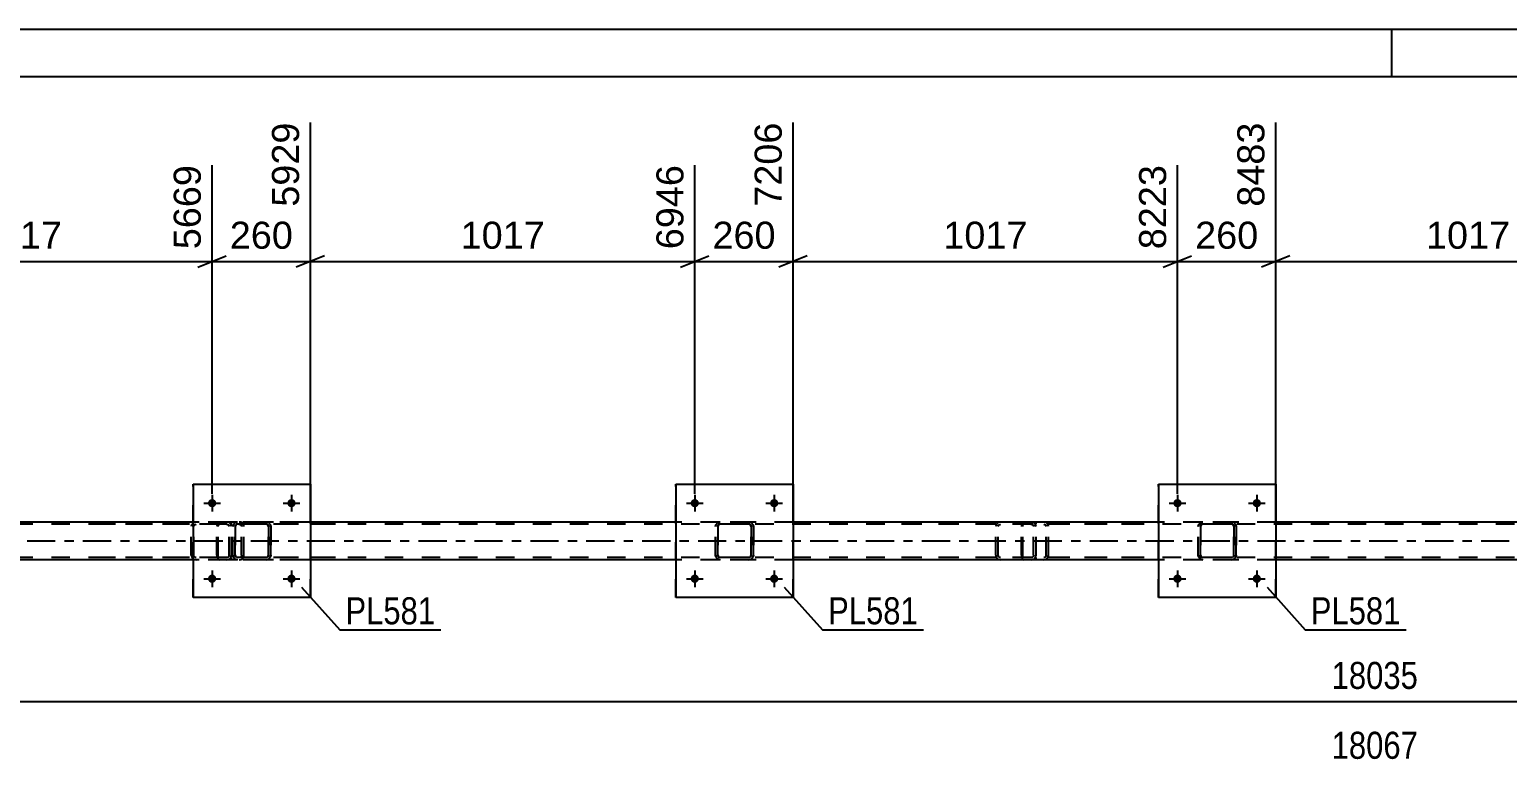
# Model space of a CAD drawing. Header units: millimetres. Extents: x 0 to 841, y 0 to 594.
# Drawn here: x 276.8 to 433.2, y 516.2 to 594 of the extents above; entities that cross this region are included whole.
import ezdxf

# ---------------------------------------------------------------- set-up
doc = ezdxf.new("R2010")
doc.units = ezdxf.units.MM
doc.linetypes.add('DXK_LINE_DOT2', pattern=[3.9198, 1.9599, -1.9599])
doc.linetypes.add('DXK_LINE_DOT3', pattern=[5.9187, 2.979, -0.9799, 0.9799, -0.9799])
doc.styles.add('Arial', font='ARIAL.TTF', dxfattribs={"height": 0.2})
doc.styles.add('Arial Narrow', font='ARIALN.TTF', dxfattribs={"height": 0.2})

# ---------------------------------------------------------------- blocks, each defined once
blk = doc.blocks.new('Unknown-717033707-1135')
at = {"color": 5, "linetype": 'Continuous'}
for p, q in [((841, 594), (0, 594)), ((421, 589), (421, 594)), ((836, 589), (5, 589))]:
    blk.add_line(p, q, dxfattribs=at)
blk = doc.blocks.new('Part-717033707-1673 - 1658')
at = {"color": 7, "linetype": 'DXK_LINE_DOT2'}
for p, q in [((382.84, 541.85), (367.7, 541.85)), ((382.84, 541.61), (367.7, 541.61)), ((379.13, 541.54), (379.09, 541.37)), ((379.09, 538.33), (379.09, 541.37)), ((379.13, 541.56), (379.13, 541.54)), ((379.35, 541.37), (379.37, 541.47)), ((379.35, 538.33), (379.35, 541.37)), ((379.37, 541.47), (379.42, 541.54)), ((379.6, 541.85), (379.41, 541.82)), ((379.42, 541.54), (379.51, 541.6)), ((379.51, 541.6), (379.6, 541.61)), ((383.03, 541.82), (382.84, 541.85)), ((382.84, 541.61), (382.94, 541.6)), ((382.94, 541.6), (383.02, 541.54)), ((383.02, 541.54), (383.08, 541.47)), ((383.08, 541.47), (383.09, 541.37)), ((383.09, 538.33), (383.09, 541.37)), ((383.31, 541.54), (383.31, 541.56)), ((383.35, 541.37), (383.31, 541.54)), ((383.35, 538.33), (383.35, 541.37)), ((382.84, 538.09), (367.7, 538.09)), ((379.09, 538.33), (379.13, 538.15)), ((379.37, 538.24), (379.35, 538.33)), ((379.42, 538.16), (379.37, 538.24)), ((379.51, 538.11), (379.42, 538.16)), ((379.6, 538.09), (379.51, 538.11)), ((382.94, 538.11), (382.84, 538.09)), ((383.02, 538.16), (382.94, 538.11)), ((383.08, 538.24), (383.02, 538.16)), ((383.09, 538.33), (383.08, 538.24)), ((383.31, 538.15), (383.35, 538.33)), ((382.84, 537.85), (367.7, 537.85)), ((379.41, 537.89), (379.6, 537.85)), ((382.84, 537.85), (383.03, 537.89))]:
    blk.add_line(p, q, dxfattribs=at)
for centre, start, end in [((379.58, 541.35), 110.7583, 155.68), ((382.86, 541.35), 24.32, 69.2417), ((379.58, 538.35), 204.32, 249.2417), ((382.86, 538.35), 290.7583, 335.68)]:
    blk.add_arc(centre, 0.496, start, end, dxfattribs=at)
blk = doc.blocks.new('Part-717033707-45613 - 1658')
at = {"color": 2, "linetype": 'Continuous'}
for p, q in [((345.24, 545.85), (345.24, 533.85)), ((345.24, 545.85), (357.64, 545.85)), ((357.64, 545.85), (357.64, 533.85)), ((357.64, 533.85), (345.24, 533.85))]:
    blk.add_line(p, q, dxfattribs=at)
at = {"color": 7, "linetype": 'DXK_LINE_DOT2'}
for p, q in [((345.24, 533.85), (345.24, 545.85)), ((357.64, 533.85), (357.64, 545.85))]:
    blk.add_line(p, q, dxfattribs=at)
blk = doc.blocks.new('Part-717033707-1674 - 1658')
at = {"color": 7, "linetype": 'DXK_LINE_DOT2'}
for p, q in [((297.7, 541.85), (282.57, 541.85)), ((297.7, 541.61), (282.57, 541.61)), ((293.99, 541.54), (293.96, 541.37)), ((293.96, 538.33), (293.96, 541.37)), ((294, 541.56), (293.99, 541.54)), ((294.21, 541.37), (294.23, 541.47)), ((294.21, 538.33), (294.21, 541.37)), ((294.23, 541.47), (294.29, 541.54)), ((294.47, 541.85), (294.27, 541.82)), ((294.29, 541.54), (294.37, 541.6)), ((294.37, 541.6), (294.47, 541.61)), ((297.9, 541.82), (297.7, 541.85)), ((297.7, 541.61), (297.8, 541.6)), ((297.8, 541.6), (297.89, 541.54)), ((297.89, 541.54), (297.94, 541.47)), ((297.94, 541.47), (297.96, 541.37)), ((297.96, 538.33), (297.96, 541.37)), ((298.22, 541.37), (298.18, 541.56)), ((298.22, 538.33), (298.22, 541.37)), ((297.7, 538.09), (282.57, 538.09)), ((293.96, 538.33), (294, 538.15)), ((294.23, 538.24), (294.21, 538.33)), ((294.29, 538.16), (294.23, 538.24)), ((294.37, 538.11), (294.29, 538.16)), ((294.47, 538.09), (294.37, 538.11)), ((297.8, 538.11), (297.7, 538.09)), ((297.89, 538.16), (297.8, 538.11)), ((297.94, 538.24), (297.89, 538.16)), ((297.96, 538.33), (297.94, 538.24)), ((298.18, 538.15), (298.22, 538.33)), ((297.7, 537.85), (282.57, 537.85)), ((294.27, 537.89), (294.47, 537.85)), ((297.7, 537.85), (297.9, 537.89))]:
    blk.add_line(p, q, dxfattribs=at)
for centre, start, end in [((294.45, 541.35), 110.7583, 155.68), ((297.72, 541.35), 24.32, 69.2417), ((294.45, 538.35), 204.32, 249.2417), ((297.72, 538.35), 290.7583, 335.68)]:
    blk.add_arc(centre, 0.496, start, end, dxfattribs=at)
blk = doc.blocks.new('Part-717033707-45631 - 1658')
at = {"color": 2, "linetype": 'Continuous'}
for p, q in [((294.16, 545.85), (294.16, 533.85)), ((294.16, 545.85), (306.56, 545.85)), ((306.56, 545.85), (306.56, 533.85)), ((306.56, 533.85), (294.16, 533.85))]:
    blk.add_line(p, q, dxfattribs=at)
at = {"color": 7, "linetype": 'DXK_LINE_DOT2'}
for p, q in [((294.16, 533.85), (294.16, 545.85)), ((306.56, 533.85), (306.56, 545.85))]:
    blk.add_line(p, q, dxfattribs=at)
blk = doc.blocks.new('Part-717033707-1693 - 1658')
at = {"color": 7, "linetype": 'DXK_LINE_DOT2'}
for p, q in [((381.82, 541.56), (381.8, 541.37)), ((381.8, 538.33), (381.8, 541.37)), ((381.88, 541.71), (381.82, 541.56)), ((381.97, 541.82), (381.88, 541.71)), ((381.94, 541.37), (381.95, 541.47)), ((381.94, 538.33), (381.94, 541.37)), ((381.95, 541.47), (381.98, 541.54)), ((382.07, 541.85), (381.97, 541.82)), ((381.98, 541.54), (382.02, 541.6)), ((382.02, 541.6), (382.07, 541.61)), ((394.36, 541.85), (382.07, 541.85)), ((394.36, 541.61), (382.07, 541.61)), ((383.35, 541.61), (383.35, 541.85)), ((384.36, 541.82), (384.17, 541.85)), ((384.17, 541.61), (384.26, 541.6)), ((384.26, 541.6), (384.34, 541.54)), ((384.34, 541.54), (384.4, 541.47)), ((384.4, 541.47), (384.42, 541.37)), ((384.42, 538.33), (384.42, 541.37)), ((384.63, 541.54), (384.63, 541.56)), ((384.67, 541.37), (384.63, 541.54)), ((384.67, 538.33), (384.67, 541.37)), ((381.8, 538.33), (381.82, 538.15)), ((381.82, 538.15), (381.88, 537.99)), ((381.95, 538.24), (381.94, 538.33)), ((381.98, 538.16), (381.95, 538.24)), ((382.02, 538.11), (381.98, 538.16)), ((382.07, 538.09), (382.02, 538.11)), ((394.36, 538.09), (382.07, 538.09)), ((383.35, 537.85), (383.35, 538.09)), ((384.26, 538.11), (384.17, 538.09)), ((384.34, 538.16), (384.26, 538.11)), ((384.4, 538.24), (384.34, 538.16)), ((384.42, 538.33), (384.4, 538.24)), ((384.63, 538.15), (384.67, 538.33)), ((381.88, 537.99), (381.97, 537.89)), ((381.97, 537.89), (382.07, 537.85)), ((394.36, 537.85), (382.07, 537.85)), ((384.17, 537.85), (384.36, 537.89))]:
    blk.add_line(p, q, dxfattribs=at)
for centre, start, end in [((384.18, 541.36), 23.8494, 68.8059), ((384.18, 538.35), 291.1941, 336.1506)]:
    blk.add_arc(centre, 0.492, start, end, dxfattribs=at)
blk = doc.blocks.new('Part-717033707-1694 - 1658')
at = {"color": 7, "linetype": 'DXK_LINE_DOT2'}
for p, q in [((296.69, 541.56), (296.67, 541.37)), ((296.67, 538.33), (296.67, 541.37)), ((296.75, 541.71), (296.69, 541.56)), ((296.84, 541.82), (296.75, 541.71)), ((296.8, 541.37), (296.81, 541.47)), ((296.8, 538.33), (296.8, 541.37)), ((296.81, 541.47), (296.84, 541.54)), ((296.94, 541.85), (296.84, 541.82)), ((296.84, 541.54), (296.89, 541.6)), ((296.89, 541.6), (296.94, 541.61)), ((309.22, 541.85), (296.94, 541.85)), ((309.22, 541.61), (296.94, 541.61)), ((298.22, 541.61), (298.22, 541.85)), ((299.22, 541.82), (299.03, 541.85)), ((299.03, 541.61), (299.13, 541.6)), ((299.13, 541.6), (299.21, 541.54)), ((299.21, 541.54), (299.26, 541.47)), ((299.26, 541.47), (299.28, 541.37)), ((299.28, 538.33), (299.28, 541.37)), ((299.53, 541.37), (299.5, 541.56)), ((299.53, 538.33), (299.53, 541.37)), ((296.67, 538.33), (296.69, 538.15)), ((296.69, 538.15), (296.75, 537.99)), ((296.81, 538.24), (296.8, 538.33)), ((296.84, 538.16), (296.81, 538.24)), ((296.89, 538.11), (296.84, 538.16)), ((296.94, 538.09), (296.89, 538.11)), ((309.22, 538.09), (296.94, 538.09)), ((298.22, 537.85), (298.22, 538.09)), ((299.13, 538.11), (299.03, 538.09)), ((299.21, 538.16), (299.13, 538.11)), ((299.26, 538.24), (299.21, 538.16)), ((299.28, 538.33), (299.26, 538.24)), ((299.5, 538.15), (299.53, 538.33)), ((296.75, 537.99), (296.84, 537.89)), ((296.84, 537.89), (296.94, 537.85)), ((309.22, 537.85), (296.94, 537.85)), ((299.03, 537.85), (299.22, 537.89))]:
    blk.add_line(p, q, dxfattribs=at)
for centre, start, end in [((299.05, 541.36), 23.8494, 68.8059), ((299.05, 538.35), 291.1941, 336.1506)]:
    blk.add_arc(centre, 0.492, start, end, dxfattribs=at)
blk = doc.blocks.new('Part-717033707-1778 - 1658')
at = {"color": 7, "linetype": 'DXK_LINE_DOT2'}
for p, q in [((731.89, 541.61), (69.42, 541.61)), ((306.56, 541.85), (294.16, 541.85)), ((357.64, 541.85), (345.24, 541.85)), ((408.72, 541.85), (396.32, 541.85)), ((731.89, 538.09), (69.42, 538.09)), ((306.56, 537.85), (294.16, 537.85)), ((357.64, 537.85), (345.24, 537.85)), ((408.72, 537.85), (396.32, 537.85))]:
    blk.add_line(p, q, dxfattribs=at)
at = {"color": 2, "linetype": 'Continuous'}
for p, q in [((294.16, 541.85), (255.48, 541.85)), ((345.24, 541.85), (306.56, 541.85)), ((396.32, 541.85), (357.64, 541.85)), ((447.4, 541.85), (408.72, 541.85)), ((294.16, 537.85), (255.48, 537.85)), ((345.24, 537.85), (306.56, 537.85)), ((396.32, 537.85), (357.64, 537.85)), ((447.4, 537.85), (408.72, 537.85))]:
    blk.add_line(p, q, dxfattribs=at)
at = {"color": 7, "linetype": 'DXK_LINE_DOT3'}
blk.add_line((69.42, 539.85), (731.89, 539.85), dxfattribs=at)
blk = doc.blocks.new('Part-717033707-45630 - 1658')
at = {"color": 7, "linetype": 'DXK_LINE_DOT2'}
for p, q in [((298.36, 541.37), (298.4, 541.56)), ((298.4, 541.56), (298.36, 541.37)), ((298.36, 538.33), (298.36, 541.37)), ((298.36, 541.37), (298.36, 541.37)), ((298.36, 538.33), (298.36, 541.37)), ((298.6, 541.37), (298.62, 541.46)), ((298.62, 541.46), (298.6, 541.37)), ((298.6, 538.33), (298.6, 541.37)), ((298.6, 541.37), (298.6, 541.37)), ((298.6, 541.37), (298.6, 538.33)), ((298.62, 541.46), (298.67, 541.54)), ((298.67, 541.54), (298.62, 541.46)), ((298.66, 541.82), (298.84, 541.85)), ((298.84, 541.85), (298.66, 541.82)), ((298.75, 541.59), (298.67, 541.54)), ((298.84, 541.61), (298.75, 541.59)), ((301.88, 541.85), (298.84, 541.85)), ((301.88, 541.61), (298.84, 541.61)), ((301.88, 541.85), (302.07, 541.82)), ((302.07, 541.82), (301.88, 541.85)), ((301.97, 541.59), (301.88, 541.61)), ((301.97, 541.59), (302.05, 541.54)), ((302.05, 541.54), (302.1, 541.46)), ((302.1, 541.46), (302.05, 541.54)), ((302.1, 541.46), (302.12, 541.37)), ((302.12, 541.37), (302.1, 541.46)), ((302.12, 538.33), (302.12, 541.37)), ((302.12, 541.37), (302.12, 541.37)), ((302.12, 541.37), (302.12, 538.33)), ((302.33, 541.56), (302.36, 541.37)), ((302.36, 541.37), (302.33, 541.56)), ((302.36, 538.33), (302.36, 541.37)), ((302.36, 541.37), (302.36, 541.37)), ((302.36, 541.37), (302.36, 538.33)), ((298.36, 538.33), (298.36, 538.33)), ((298.4, 538.15), (298.36, 538.33)), ((298.36, 538.33), (298.4, 538.15)), ((298.6, 538.33), (298.6, 538.33)), ((298.62, 538.24), (298.6, 538.33)), ((298.6, 538.33), (298.62, 538.24)), ((298.67, 538.16), (298.62, 538.24)), ((298.62, 538.24), (298.67, 538.16)), ((298.75, 538.11), (298.67, 538.16)), ((298.84, 538.09), (298.75, 538.11)), ((301.88, 538.09), (298.84, 538.09)), ((301.97, 538.11), (301.88, 538.09)), ((302.05, 538.16), (301.97, 538.11)), ((302.1, 538.24), (302.05, 538.16)), ((302.05, 538.16), (302.1, 538.24)), ((302.12, 538.33), (302.1, 538.24)), ((302.1, 538.24), (302.12, 538.33)), ((302.12, 538.33), (302.12, 538.33)), ((302.36, 538.33), (302.33, 538.15)), ((302.33, 538.15), (302.36, 538.33)), ((302.36, 538.33), (302.36, 538.33)), ((298.84, 537.85), (298.66, 537.89)), ((298.66, 537.89), (298.84, 537.85)), ((301.88, 537.85), (298.84, 537.85)), ((302.07, 537.89), (301.88, 537.85)), ((301.88, 537.85), (302.07, 537.89))]:
    blk.add_line(p, q, dxfattribs=at)
at = {"color": 7, "linetype": 'DXK_LINE_DOT3'}
blk.add_line((300.36, 539.85), (300.36, 539.85), dxfattribs=at)
at = {"color": 7, "linetype": 'DXK_LINE_DOT2'}
for centre, start, end in [((298.84, 541.37), 112.5, 157.5), ((298.84, 541.37), 112.5, 157.5), ((301.88, 541.37), 22.5, 67.5), ((301.88, 541.37), 22.5, 67.5), ((298.84, 538.33), 202.5, 247.5), ((298.84, 538.33), 202.5, 247.5), ((301.88, 538.33), 292.5, 337.5), ((301.88, 538.33), 292.5, 337.5)]:
    blk.add_arc(centre, 0.48, start, end, dxfattribs=at)
blk = doc.blocks.new('Bolt-717033707-45641 - 1658')
at = {"linetype": 'Continuous'}
for points in [[(347.68, 535.85, -1), (346.8, 535.85, -1)], [(356.08, 535.85, -1), (355.2, 535.85, -1)]]:
    blk.add_hatch(color=1, dxfattribs=at).paths.add_polyline_path(points)
at = {"color": 1, "linetype": 'Continuous'}
for p, q in [((347.24, 536.73), (347.24, 534.97)), ((355.64, 536.73), (355.64, 534.97)), ((346.36, 535.85), (348.12, 535.85)), ((354.76, 535.85), (356.52, 535.85))]:
    blk.add_line(p, q, dxfattribs=at)
blk = doc.blocks.new('Part-717033707-45612 - 1658')
at = {"color": 7, "linetype": 'DXK_LINE_DOT2'}
for p, q in [((349.44, 541.37), (349.48, 541.56)), ((349.48, 541.56), (349.44, 541.37)), ((349.44, 538.33), (349.44, 541.37)), ((349.44, 541.37), (349.44, 541.37)), ((349.44, 538.33), (349.44, 541.37)), ((349.68, 541.37), (349.7, 541.46)), ((349.7, 541.46), (349.68, 541.37)), ((349.68, 538.33), (349.68, 541.37)), ((349.68, 541.37), (349.68, 541.37)), ((349.68, 541.37), (349.68, 538.33)), ((349.7, 541.46), (349.75, 541.54)), ((349.75, 541.54), (349.7, 541.46)), ((349.74, 541.82), (349.92, 541.85)), ((349.92, 541.85), (349.74, 541.82)), ((349.83, 541.59), (349.75, 541.54)), ((349.92, 541.61), (349.83, 541.59)), ((352.96, 541.85), (349.92, 541.85)), ((352.96, 541.61), (349.92, 541.61)), ((352.96, 541.85), (353.15, 541.82)), ((353.15, 541.82), (352.96, 541.85)), ((353.05, 541.59), (352.96, 541.61)), ((353.05, 541.59), (353.13, 541.54)), ((353.13, 541.54), (353.18, 541.46)), ((353.18, 541.46), (353.13, 541.54)), ((353.18, 541.46), (353.2, 541.37)), ((353.2, 541.37), (353.18, 541.46)), ((353.2, 538.33), (353.2, 541.37)), ((353.2, 541.37), (353.2, 541.37)), ((353.2, 541.37), (353.2, 538.33)), ((353.41, 541.56), (353.44, 541.37)), ((353.44, 541.37), (353.41, 541.56)), ((353.44, 538.33), (353.44, 541.37)), ((353.44, 541.37), (353.44, 541.37)), ((353.44, 541.37), (353.44, 538.33)), ((349.44, 538.33), (349.44, 538.33)), ((349.48, 538.15), (349.44, 538.33)), ((349.44, 538.33), (349.48, 538.15)), ((349.68, 538.33), (349.68, 538.33)), ((349.7, 538.24), (349.68, 538.33)), ((349.68, 538.33), (349.7, 538.24)), ((349.75, 538.16), (349.7, 538.24)), ((349.7, 538.24), (349.75, 538.16)), ((349.83, 538.11), (349.75, 538.16)), ((349.92, 538.09), (349.83, 538.11)), ((352.96, 538.09), (349.92, 538.09)), ((353.05, 538.11), (352.96, 538.09)), ((353.13, 538.16), (353.05, 538.11)), ((353.18, 538.24), (353.13, 538.16)), ((353.13, 538.16), (353.18, 538.24)), ((353.2, 538.33), (353.18, 538.24)), ((353.18, 538.24), (353.2, 538.33)), ((353.2, 538.33), (353.2, 538.33)), ((353.44, 538.33), (353.41, 538.15)), ((353.41, 538.15), (353.44, 538.33)), ((353.44, 538.33), (353.44, 538.33)), ((349.92, 537.85), (349.74, 537.89)), ((349.74, 537.89), (349.92, 537.85)), ((352.96, 537.85), (349.92, 537.85)), ((353.15, 537.89), (352.96, 537.85)), ((352.96, 537.85), (353.15, 537.89))]:
    blk.add_line(p, q, dxfattribs=at)
at = {"color": 7, "linetype": 'DXK_LINE_DOT3'}
blk.add_line((351.44, 539.85), (351.44, 539.85), dxfattribs=at)
at = {"color": 7, "linetype": 'DXK_LINE_DOT2'}
for centre, start, end in [((349.92, 541.37), 112.5, 157.5), ((349.92, 541.37), 112.5, 157.5), ((352.96, 541.37), 22.5, 67.5), ((352.96, 541.37), 22.5, 67.5), ((349.92, 538.33), 202.5, 247.5), ((349.92, 538.33), 202.5, 247.5), ((352.96, 538.33), 292.5, 337.5), ((352.96, 538.33), 292.5, 337.5)]:
    blk.add_arc(centre, 0.48, start, end, dxfattribs=at)
blk = doc.blocks.new('Part-717033707-45614 - 1658')
at = {"color": 7, "linetype": 'DXK_LINE_DOT2'}
for p, q in [((400.52, 541.37), (400.56, 541.56)), ((400.56, 541.56), (400.52, 541.37)), ((400.52, 538.33), (400.52, 541.37)), ((400.52, 541.37), (400.52, 541.37)), ((400.52, 538.33), (400.52, 541.37)), ((400.76, 541.37), (400.78, 541.46)), ((400.78, 541.46), (400.76, 541.37)), ((400.76, 538.33), (400.76, 541.37)), ((400.76, 541.37), (400.76, 541.37)), ((400.76, 541.37), (400.76, 538.33)), ((400.78, 541.46), (400.83, 541.54)), ((400.83, 541.54), (400.78, 541.46)), ((400.82, 541.82), (401, 541.85)), ((401, 541.85), (400.82, 541.82)), ((400.91, 541.59), (400.83, 541.54)), ((401, 541.61), (400.91, 541.59)), ((404.04, 541.85), (401, 541.85)), ((404.04, 541.61), (401, 541.61)), ((404.04, 541.85), (404.23, 541.82)), ((404.23, 541.82), (404.04, 541.85)), ((404.14, 541.59), (404.04, 541.61)), ((404.14, 541.59), (404.21, 541.54)), ((404.21, 541.54), (404.27, 541.46)), ((404.27, 541.46), (404.21, 541.54)), ((404.27, 541.46), (404.28, 541.37)), ((404.28, 541.37), (404.27, 541.46)), ((404.28, 538.33), (404.28, 541.37)), ((404.28, 541.37), (404.28, 541.37)), ((404.28, 541.37), (404.28, 538.33)), ((404.49, 541.56), (404.52, 541.37)), ((404.52, 541.37), (404.49, 541.56)), ((404.52, 538.33), (404.52, 541.37)), ((404.52, 541.37), (404.52, 541.37)), ((404.52, 541.37), (404.52, 538.33)), ((400.52, 538.33), (400.52, 538.33)), ((400.56, 538.15), (400.52, 538.33)), ((400.52, 538.33), (400.56, 538.15)), ((400.76, 538.33), (400.76, 538.33)), ((400.78, 538.24), (400.76, 538.33)), ((400.76, 538.33), (400.78, 538.24)), ((400.83, 538.16), (400.78, 538.24)), ((400.78, 538.24), (400.83, 538.16)), ((400.91, 538.11), (400.83, 538.16)), ((401, 538.09), (400.91, 538.11)), ((404.04, 538.09), (401, 538.09)), ((404.14, 538.11), (404.04, 538.09)), ((404.21, 538.16), (404.14, 538.11)), ((404.27, 538.24), (404.21, 538.16)), ((404.21, 538.16), (404.27, 538.24)), ((404.28, 538.33), (404.27, 538.24)), ((404.27, 538.24), (404.28, 538.33)), ((404.28, 538.33), (404.28, 538.33)), ((404.52, 538.33), (404.49, 538.15)), ((404.49, 538.15), (404.52, 538.33)), ((404.52, 538.33), (404.52, 538.33)), ((401, 537.85), (400.82, 537.89)), ((400.82, 537.89), (401, 537.85)), ((404.04, 537.85), (401, 537.85)), ((404.23, 537.89), (404.04, 537.85)), ((404.04, 537.85), (404.23, 537.89))]:
    blk.add_line(p, q, dxfattribs=at)
at = {"color": 7, "linetype": 'DXK_LINE_DOT3'}
blk.add_line((402.52, 539.85), (402.52, 539.85), dxfattribs=at)
at = {"color": 7, "linetype": 'DXK_LINE_DOT2'}
for centre, start, end in [((401, 541.37), 112.5, 157.5), ((401, 541.37), 112.5, 157.5), ((404.04, 541.37), 22.5, 67.5), ((404.04, 541.37), 22.5, 67.5), ((401, 538.33), 202.5, 247.5), ((401, 538.33), 202.5, 247.5), ((404.04, 538.33), 292.5, 337.5), ((404.04, 538.33), 292.5, 337.5)]:
    blk.add_arc(centre, 0.48, start, end, dxfattribs=at)
blk = doc.blocks.new('Part-717033707-45615 - 1658')
at = {"color": 2, "linetype": 'Continuous'}
for p, q in [((396.32, 545.85), (396.32, 533.85)), ((396.32, 545.85), (408.72, 545.85)), ((408.72, 545.85), (408.72, 533.85)), ((408.72, 533.85), (396.32, 533.85))]:
    blk.add_line(p, q, dxfattribs=at)
at = {"color": 7, "linetype": 'DXK_LINE_DOT2'}
for p, q in [((396.32, 533.85), (396.32, 545.85)), ((408.72, 533.85), (408.72, 545.85))]:
    blk.add_line(p, q, dxfattribs=at)
blk = doc.blocks.new('Bolt-717033707-45642 - 1658')
at = {"linetype": 'Continuous'}
for points in [[(347.68, 543.85, -1), (346.8, 543.85, -1)], [(356.08, 543.85, -1), (355.2, 543.85, -1)]]:
    blk.add_hatch(color=1, dxfattribs=at).paths.add_polyline_path(points)
at = {"color": 1, "linetype": 'Continuous'}
for p, q in [((347.24, 544.73), (347.24, 542.97)), ((355.64, 544.73), (355.64, 542.97)), ((346.36, 543.85), (348.12, 543.85)), ((354.76, 543.85), (356.52, 543.85))]:
    blk.add_line(p, q, dxfattribs=at)
blk = doc.blocks.new('Bolt-717033707-45643 - 1658')
at = {"linetype": 'Continuous'}
for points in [[(398.76, 535.85, -1), (397.88, 535.85, -1)], [(407.16, 535.85, -1), (406.28, 535.85, -1)]]:
    blk.add_hatch(color=1, dxfattribs=at).paths.add_polyline_path(points)
at = {"color": 1, "linetype": 'Continuous'}
for p, q in [((398.32, 536.73), (398.32, 534.97)), ((406.72, 536.73), (406.72, 534.97)), ((397.44, 535.85), (399.2, 535.85)), ((405.84, 535.85), (407.6, 535.85))]:
    blk.add_line(p, q, dxfattribs=at)
blk = doc.blocks.new('Bolt-717033707-45644 - 1658')
at = {"linetype": 'Continuous'}
for points in [[(398.76, 543.85, -1), (397.88, 543.85, -1)], [(407.16, 543.85, -1), (406.28, 543.85, -1)]]:
    blk.add_hatch(color=1, dxfattribs=at).paths.add_polyline_path(points)
at = {"color": 1, "linetype": 'Continuous'}
for p, q in [((398.32, 544.73), (398.32, 542.97)), ((406.72, 544.73), (406.72, 542.97)), ((397.44, 543.85), (399.2, 543.85)), ((405.84, 543.85), (407.6, 543.85))]:
    blk.add_line(p, q, dxfattribs=at)
blk = doc.blocks.new('Bolt-717033707-45659 - 1658')
at = {"linetype": 'Continuous'}
for points in [[(296.6, 535.85, -1), (295.72, 535.85, -1)], [(305, 535.85, -1), (304.12, 535.85, -1)]]:
    blk.add_hatch(color=1, dxfattribs=at).paths.add_polyline_path(points)
at = {"color": 1, "linetype": 'Continuous'}
for p, q in [((296.16, 536.73), (296.16, 534.97)), ((304.56, 536.73), (304.56, 534.97)), ((295.28, 535.85), (297.04, 535.85)), ((303.68, 535.85), (305.44, 535.85))]:
    blk.add_line(p, q, dxfattribs=at)
blk = doc.blocks.new('Bolt-717033707-45660 - 1658')
at = {"linetype": 'Continuous'}
for points in [[(296.6, 543.85, -1), (295.72, 543.85, -1)], [(305, 543.85, -1), (304.12, 543.85, -1)]]:
    blk.add_hatch(color=1, dxfattribs=at).paths.add_polyline_path(points)
at = {"color": 1, "linetype": 'Continuous'}
for p, q in [((296.16, 544.73), (296.16, 542.97)), ((304.56, 544.73), (304.56, 542.97)), ((295.28, 543.85), (297.04, 543.85)), ((303.68, 543.85), (305.44, 543.85))]:
    blk.add_line(p, q, dxfattribs=at)
blk = doc.blocks.new('StraightDimension-717033707-1838 - 1658')
at = {"color": 0}
blk.add_wipeout([(424.38, 516.18), (424.38, 520.38), (414.04, 520.38), (414.04, 516.18)], dxfattribs=at)
at = {"color": 3, "style": 'Arial Narrow'}
blk.add_text('18067', height=2.863, dxfattribs=at).set_placement((414.64, 516.78))
blk = doc.blocks.new('StraightDimension-717033707-45758 - 1658')
at = {"color": 7, "linetype": 'Continuous'}
blk.add_line((69.42, 522.83), (769.01, 522.83), dxfattribs=at)
at = {"color": 0}
blk.add_wipeout([(424.38, 523.58), (424.38, 527.78), (414.04, 527.78), (414.04, 523.58)], dxfattribs=at)
at = {"color": 3, "style": 'Arial Narrow'}
blk.add_text('18035', height=2.863, dxfattribs=at).set_placement((414.64, 524.18))
blk = doc.blocks.new('StraightDimension-717033707-50562 - 1658')
at = {"color": 7, "linetype": 'Continuous'}
for p, q in [((408.72, 542.85), (408.72, 584.14)), ((449.4, 544.85), (449.4, 579.64)), ((410.22, 570.04), (407.22, 568.84)), ((408.72, 569.44), (449.4, 569.44)), ((447.9, 568.84), (450.9, 570.04))]:
    blk.add_line(p, q, dxfattribs=at)
at = {"color": 0, "linetype": 'Continuous'}
blk.add_wipeout([(448.8, 580.24), (444.6, 580.24), (444.6, 570.14), (448.8, 570.14)], dxfattribs=at)
at = {"color": 0}
blk.add_wipeout([(434.11, 570.19), (434.11, 574.39), (424.02, 574.39), (424.02, 570.19)], dxfattribs=at)
at = {"color": 3, "linetype": 'Continuous', "style": 'Arial'}
blk.add_text('9500', height=2.865, rotation=90.0002, dxfattribs=at).set_placement((448.2, 570.74))
at = {"color": 3, "style": 'Arial'}
blk.add_text('1017', height=2.865, dxfattribs=at).set_placement((424.62, 570.79))
blk = doc.blocks.new('StraightDimension-717033707-50563 - 1658')
at = {"color": 7, "linetype": 'Continuous'}
for p, q in [((408.72, 542.85), (408.72, 584.14)), ((398.32, 544.85), (398.32, 579.64)), ((396.82, 568.84), (399.82, 570.04)), ((398.32, 569.44), (408.72, 569.44)), ((410.22, 570.04), (407.22, 568.84))]:
    blk.add_line(p, q, dxfattribs=at)
at = {"color": 0}
blk.add_wipeout([(407.46, 570.19), (407.46, 574.39), (399.59, 574.39), (399.59, 570.19)], dxfattribs=at)
at = {"color": 3, "style": 'Arial'}
blk.add_text('260', height=2.865, dxfattribs=at).set_placement((400.19, 570.79))
at = {"color": 0, "linetype": 'Continuous'}
blk.add_wipeout([(408.12, 584.74), (403.92, 584.74), (403.92, 574.64), (408.12, 574.64)], dxfattribs=at)
at = {"color": 3, "linetype": 'Continuous', "style": 'Arial'}
blk.add_text('8483', height=2.865, rotation=90.0002, dxfattribs=at).set_placement((407.52, 575.24))
blk = doc.blocks.new('StraightDimension-717033707-50564 - 1658')
at = {"color": 7, "linetype": 'Continuous'}
for p, q in [((357.64, 542.85), (357.64, 584.14)), ((398.32, 544.85), (398.32, 579.64)), ((359.14, 570.04), (356.14, 568.84)), ((357.64, 569.44), (398.32, 569.44)), ((396.82, 568.84), (399.82, 570.04))]:
    blk.add_line(p, q, dxfattribs=at)
at = {"color": 0, "linetype": 'Continuous'}
blk.add_wipeout([(397.72, 580.24), (393.52, 580.24), (393.52, 570.14), (397.72, 570.14)], dxfattribs=at)
at = {"color": 0}
blk.add_wipeout([(383.03, 570.19), (383.03, 574.39), (372.94, 574.39), (372.94, 570.19)], dxfattribs=at)
at = {"color": 3, "linetype": 'Continuous', "style": 'Arial'}
blk.add_text('8223', height=2.865, rotation=90.0002, dxfattribs=at).set_placement((397.12, 570.74))
at = {"color": 3, "style": 'Arial'}
blk.add_text('1017', height=2.865, dxfattribs=at).set_placement((373.54, 570.79))
blk = doc.blocks.new('StraightDimension-717033707-50565 - 1658')
at = {"color": 7, "linetype": 'Continuous'}
for p, q in [((357.64, 542.85), (357.64, 584.14)), ((347.24, 544.85), (347.24, 579.64)), ((345.74, 568.84), (348.74, 570.04)), ((347.24, 569.44), (357.64, 569.44)), ((359.14, 570.04), (356.14, 568.84))]:
    blk.add_line(p, q, dxfattribs=at)
at = {"color": 0}
blk.add_wipeout([(356.38, 570.19), (356.38, 574.39), (348.51, 574.39), (348.51, 570.19)], dxfattribs=at)
at = {"color": 3, "style": 'Arial'}
blk.add_text('260', height=2.865, dxfattribs=at).set_placement((349.11, 570.79))
at = {"color": 0, "linetype": 'Continuous'}
blk.add_wipeout([(357.04, 584.74), (352.84, 584.74), (352.84, 574.64), (357.04, 574.64)], dxfattribs=at)
at = {"color": 3, "linetype": 'Continuous', "style": 'Arial'}
blk.add_text('7206', height=2.865, rotation=90.0002, dxfattribs=at).set_placement((356.44, 575.24))
blk = doc.blocks.new('StraightDimension-717033707-50566 - 1658')
at = {"color": 7, "linetype": 'Continuous'}
for p, q in [((306.56, 542.85), (306.56, 584.14)), ((347.24, 544.85), (347.24, 579.64)), ((308.06, 570.04), (305.06, 568.84)), ((306.56, 569.44), (347.24, 569.44)), ((345.74, 568.84), (348.74, 570.04))]:
    blk.add_line(p, q, dxfattribs=at)
at = {"color": 0, "linetype": 'Continuous'}
blk.add_wipeout([(346.64, 580.24), (342.44, 580.24), (342.44, 570.14), (346.64, 570.14)], dxfattribs=at)
at = {"color": 0}
blk.add_wipeout([(331.95, 570.19), (331.95, 574.39), (321.86, 574.39), (321.86, 570.19)], dxfattribs=at)
at = {"color": 3, "linetype": 'Continuous', "style": 'Arial'}
blk.add_text('6946', height=2.865, rotation=90.0002, dxfattribs=at).set_placement((346.04, 570.74))
at = {"color": 3, "style": 'Arial'}
blk.add_text('1017', height=2.865, dxfattribs=at).set_placement((322.46, 570.79))
blk = doc.blocks.new('StraightDimension-717033707-50567 - 1658')
at = {"color": 7, "linetype": 'Continuous'}
for p, q in [((306.56, 542.85), (306.56, 584.14)), ((296.16, 544.85), (296.16, 579.64)), ((294.66, 568.84), (297.66, 570.04)), ((296.16, 569.44), (306.56, 569.44)), ((308.06, 570.04), (305.06, 568.84))]:
    blk.add_line(p, q, dxfattribs=at)
at = {"color": 0}
blk.add_wipeout([(305.3, 570.19), (305.3, 574.39), (297.43, 574.39), (297.43, 570.19)], dxfattribs=at)
at = {"color": 3, "style": 'Arial'}
blk.add_text('260', height=2.865, dxfattribs=at).set_placement((298.03, 570.79))
at = {"color": 0, "linetype": 'Continuous'}
blk.add_wipeout([(305.96, 584.74), (301.76, 584.74), (301.76, 574.64), (305.96, 574.64)], dxfattribs=at)
at = {"color": 3, "linetype": 'Continuous', "style": 'Arial'}
blk.add_text('5929', height=2.865, rotation=90.0002, dxfattribs=at).set_placement((305.36, 575.24))
blk = doc.blocks.new('StraightDimension-717033707-50568 - 1658')
at = {"color": 7, "linetype": 'Continuous'}
for p, q in [((255.48, 542.85), (255.48, 584.14)), ((296.16, 544.85), (296.16, 579.64)), ((256.98, 570.04), (253.98, 568.84)), ((255.48, 569.44), (296.16, 569.44)), ((294.66, 568.84), (297.66, 570.04))]:
    blk.add_line(p, q, dxfattribs=at)
at = {"color": 0, "linetype": 'Continuous'}
blk.add_wipeout([(295.56, 580.24), (291.36, 580.24), (291.36, 570.14), (295.56, 570.14)], dxfattribs=at)
at = {"color": 0}
blk.add_wipeout([(280.87, 570.19), (280.87, 574.39), (270.77, 574.39), (270.77, 570.19)], dxfattribs=at)
at = {"color": 3, "linetype": 'Continuous', "style": 'Arial'}
blk.add_text('5669', height=2.865, rotation=90.0002, dxfattribs=at).set_placement((294.96, 570.74))
at = {"color": 3, "style": 'Arial'}
blk.add_text('1017', height=2.865, dxfattribs=at).set_placement((271.37, 570.79))
blk = doc.blocks.new('Mark-717033707-51312 - 1658')
at = {"color": 0}
blk.add_wipeout([(370.85, 531.02), (370.85, 534.02), (361.35, 534.02), (361.35, 531.02)], dxfattribs=at)
blk.add_wipeout([(370.85, 531.02), (370.85, 534.02), (361.35, 534.02), (361.35, 531.02)], dxfattribs=at)
at = {"color": 30, "linetype": 'Continuous'}
for p, q in [((356.71, 534.95), (360.75, 530.42)), ((360.75, 530.42), (371.45, 530.42))]:
    blk.add_line(p, q, dxfattribs=at)
at = {"color": 3, "style": 'Arial Narrow'}
blk.add_text('PL581', height=2.863, dxfattribs=at).set_placement((361.35, 531.02))
blk = doc.blocks.new('Mark-717033707-51315 - 1658')
at = {"color": 0}
blk.add_wipeout([(421.93, 531.02), (421.93, 534.02), (412.43, 534.02), (412.43, 531.02)], dxfattribs=at)
blk.add_wipeout([(421.93, 531.02), (421.93, 534.02), (412.43, 534.02), (412.43, 531.02)], dxfattribs=at)
at = {"color": 30, "linetype": 'Continuous'}
for p, q in [((407.8, 534.95), (411.83, 530.42)), ((411.83, 530.42), (422.53, 530.42))]:
    blk.add_line(p, q, dxfattribs=at)
at = {"color": 3, "style": 'Arial Narrow'}
blk.add_text('PL581', height=2.863, dxfattribs=at).set_placement((412.43, 531.02))
blk = doc.blocks.new('Mark-717033707-51339 - 1658')
at = {"color": 0}
blk.add_wipeout([(319.77, 531.02), (319.77, 534.02), (310.27, 534.02), (310.27, 531.02)], dxfattribs=at)
blk.add_wipeout([(319.77, 531.02), (319.77, 534.02), (310.27, 534.02), (310.27, 531.02)], dxfattribs=at)
at = {"color": 30, "linetype": 'Continuous'}
for p, q in [((305.63, 534.95), (309.67, 530.42)), ((309.67, 530.42), (320.37, 530.42))]:
    blk.add_line(p, q, dxfattribs=at)
at = {"color": 3, "style": 'Arial Narrow'}
blk.add_text('PL581', height=2.863, dxfattribs=at).set_placement((310.27, 531.02))

msp = doc.modelspace()

# ---------------------------------------------------------------- block references
for name in ['Unknown-717033707-1135', 'Part-717033707-45631 - 1658', 'Part-717033707-45613 - 1658', 'Part-717033707-45615 - 1658', 'Bolt-717033707-45660 - 1658', 'Bolt-717033707-45642 - 1658', 'Bolt-717033707-45644 - 1658', 'Part-717033707-1778 - 1658', 'Part-717033707-1674 - 1658', 'Part-717033707-1694 - 1658', 'Part-717033707-45630 - 1658', 'Part-717033707-45612 - 1658', 'Part-717033707-1673 - 1658', 'Part-717033707-1693 - 1658', 'Part-717033707-45614 - 1658', 'Bolt-717033707-45659 - 1658', 'Bolt-717033707-45641 - 1658', 'Bolt-717033707-45643 - 1658']:
    msp.add_blockref(name, (0, 0))

# ---------------------------------------------------------------- next in the draw order: block references
for name in ['StraightDimension-717033707-50562 - 1658', 'StraightDimension-717033707-1838 - 1658']:
    msp.add_blockref(name, (0, 0))

# ---------------------------------------------------------------- next in the draw order: block references
for name in ['StraightDimension-717033707-50563 - 1658', 'StraightDimension-717033707-45758 - 1658']:
    msp.add_blockref(name, (0, 0))

# ---------------------------------------------------------------- next in the draw order: block references
for name in ['StraightDimension-717033707-50564 - 1658', 'Mark-717033707-51339 - 1658', 'Mark-717033707-51312 - 1658', 'Mark-717033707-51315 - 1658']:
    msp.add_blockref(name, (0, 0))

# ---------------------------------------------------------------- next in the draw order: block references
msp.add_blockref('StraightDimension-717033707-50565 - 1658', (0, 0))

# ---------------------------------------------------------------- next in the draw order: block references
msp.add_blockref('StraightDimension-717033707-50566 - 1658', (0, 0))

# ---------------------------------------------------------------- next in the draw order: block references
msp.add_blockref('StraightDimension-717033707-50567 - 1658', (0, 0))

# ---------------------------------------------------------------- next in the draw order: block references
msp.add_blockref('StraightDimension-717033707-50568 - 1658', (0, 0))

doc.saveas('drawing.dxf')
